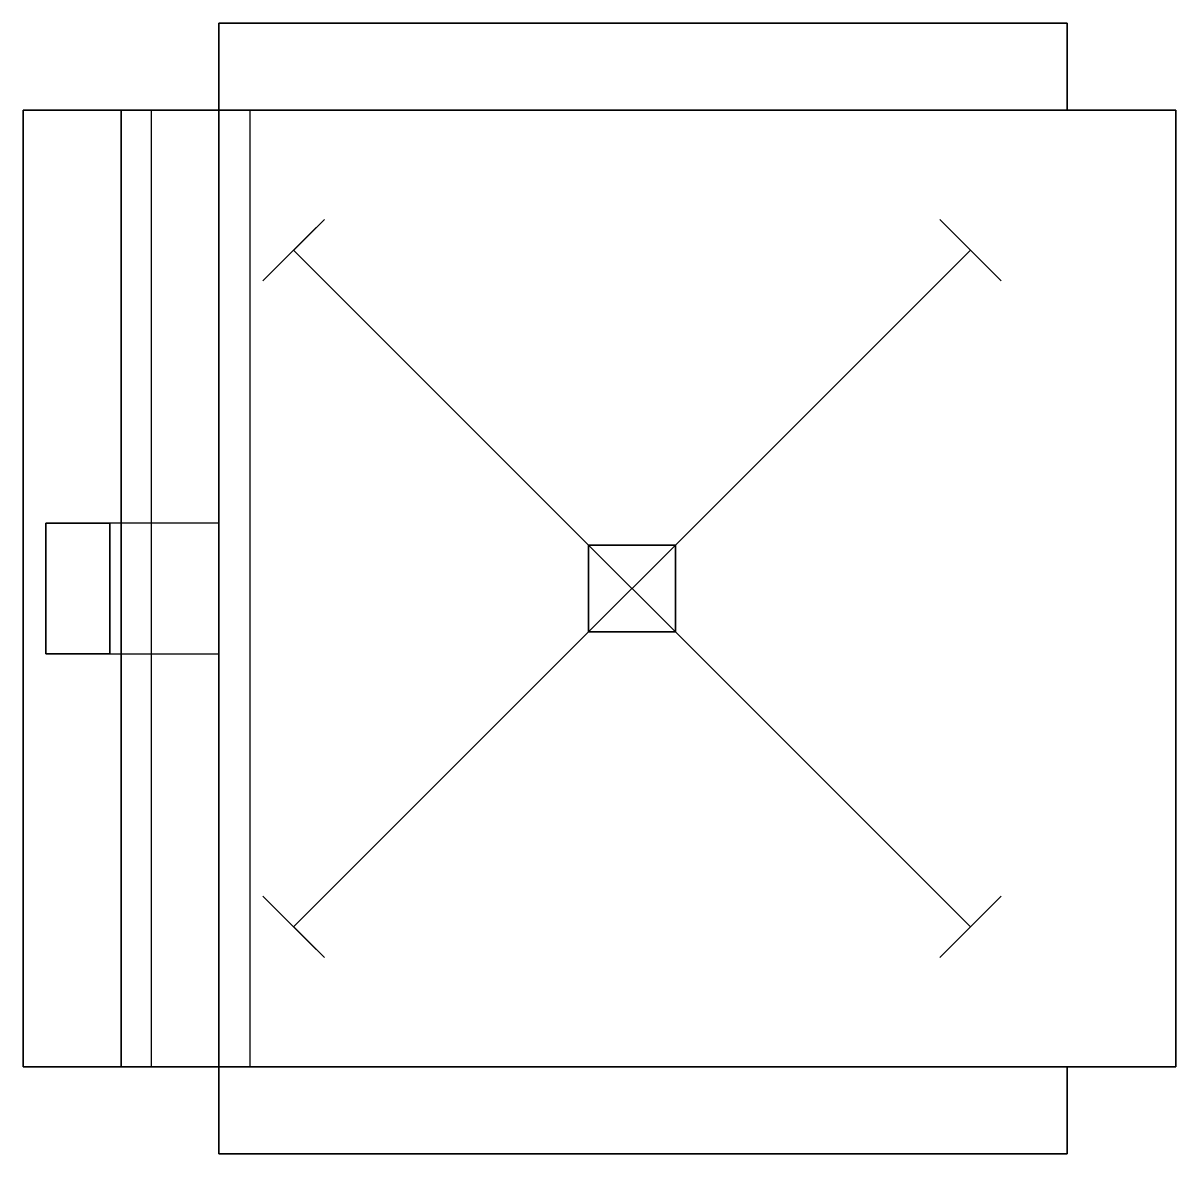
# Model space of a CAD drawing. Extents: x -0.673 to 0, y -0.33 to 0.33.
import ezdxf

# ---------------------------------------------------------------- set-up
doc = ezdxf.new("R2010")
doc.units = 0
doc.header["$LTSCALE"] = 2
doc.linetypes.add('CHROME', pattern=[10000, 10000, 0])
doc.layers.get('0').update_dxf_attribs({"linetype": 'CONTINUOUS'})

msp = doc.modelspace()

# ---------------------------------------------------------------- linework, layer by layer
at = {"color": 0, "linetype": 'BYBLOCK'}
for points in [[(-0.55891, 0.2794, 0.63451), (-0.55891, 0.3302, 0.63451), (-0.55891, 0.3302, 0.55831), (-0.55891, 0.2794, 0.55831)], [(-0.06361, 0.3302, 0.63451), (-0.55891, 0.3302, 0.63451), (-0.55891, 0.3302, 0.55831), (-0.06361, 0.3302, 0.55831)], [(-0.06361, 0.3302, 0.63451), (-0.06361, 0.2794, 0.63451), (-0.55891, 0.2794, 0.63451), (-0.55891, 0.3302, 0.63451)], [(-0.06361, 0.2794, 0.63451), (-0.06361, 0.3302, 0.63451), (-0.06361, 0.3302, 0.55831), (-0.06361, 0.2794, 0.55831)], [(-0.06361, 0.3302, 0.63451), (-0.06361, 0.2794, 0.63451), (-0.06361, 0.2794, 0.55831), (-0.06361, 0.3302, 0.55831)], [(-0.61576, -0.2794, 0.51143), (-0.6731, -0.2794, 0.83661), (-0.6731, 0.2794, 0.83661), (-0.61576, 0.2794, 0.51143)], [(-0.6731, 0.2794, 0.83661), (-0.61576, 0.2794, 0.51143), (-0.54072, 0.2794, 0.52466), (-0.59806, 0.2794, 0.84984)], [(-0.59806, 0.2794, 0.84984), (-0.6731, 0.2794, 0.83661), (-0.6731, -0.2794, 0.83661), (-0.59806, -0.2794, 0.84984)], [(-0.54072, -0.2794, 0.52466), (-0.61576, -0.2794, 0.51143), (-0.61576, 0.2794, 0.51143), (-0.54072, 0.2794, 0.52466)], [(-0.54072, -0.2794, 0.52466), (-0.59806, -0.2794, 0.84984), (-0.59806, 0.2794, 0.84984), (-0.54072, 0.2794, 0.52466)], [(-0.55891, -0.2794, 0.40591), (-0.55891, 0.2794, 0.40591), (-0.55891, 0.2794, 0.32971), (-0.55891, -0.2794, 0.32971)], [(-0.06361, 0.2794, 0.63451), (-0.55891, 0.2794, 0.63451), (-0.55891, 0.2794, 0.55831), (-0.06361, 0.2794, 0.55831)], [(-0.55891, -0.2794, 0.40591), (-0.55891, 0.2794, 0.40591), (-0.00011, 0.2794, 0.40591), (-0.00011, -0.2794, 0.40591)], [(-0.55891, 0.2794, 0.40591), (-0.00011, 0.2794, 0.40591), (-0.00011, 0.2794, 0.32971), (-0.55891, 0.2794, 0.32971)], [(-0.00011, -0.2794, 0.40591), (-0.00011, 0.2794, 0.40591), (-0.00011, 0.2794, 0.32971), (-0.00011, -0.2794, 0.32971)], [(-0.6731, -0.2794, 0.83661), (-0.59806, -0.2794, 0.84984), (-0.54072, -0.2794, 0.52466), (-0.61576, -0.2794, 0.51143)], [(-0.06361, -0.2794, 0.63451), (-0.06361, -0.3302, 0.63451), (-0.55891, -0.3302, 0.63451), (-0.55891, -0.2794, 0.63451)], [(-0.06361, -0.2794, 0.63451), (-0.55891, -0.2794, 0.63451), (-0.55891, -0.2794, 0.55831), (-0.06361, -0.2794, 0.55831)], [(-0.55891, -0.3302, 0.63451), (-0.55891, -0.2794, 0.63451), (-0.55891, -0.2794, 0.55831), (-0.55891, -0.3302, 0.55831)], [(-0.00011, -0.2794, 0.40591), (-0.00011, -0.2794, 0.32971), (-0.55891, -0.2794, 0.32971), (-0.55891, -0.2794, 0.40591)], [(-0.06361, -0.2794, 0.63451), (-0.06361, -0.3302, 0.63451), (-0.06361, -0.3302, 0.55831), (-0.06361, -0.2794, 0.55831)], [(-0.06361, -0.3302, 0.63451), (-0.06361, -0.2794, 0.63451), (-0.06361, -0.2794, 0.55831), (-0.06361, -0.3302, 0.55831)], [(-0.06361, -0.3302, 0.63451), (-0.55891, -0.3302, 0.63451), (-0.55891, -0.3302, 0.55831), (-0.06361, -0.3302, 0.55831)]]:
    msp.add_3dface(points, dxfattribs=at)
at = {"color": 4, "linetype": 'CHROME'}
for points in [[(-0.34301, 0.2794, 0.55831), (-0.41921, 0.2794, 0.55831), (-0.41921, 0.2794, 0.40591), (-0.34301, 0.2794, 0.40591)], [(-0.49721, 0.21553, 0.05031), (-0.50619, 0.20655, 0.06301), (-0.52415, 0.18859, 0.06301), (-0.53313, 0.17961, 0.05031)], [(-0.53313, 0.17961, 0.05031), (-0.53313, 0.17961, 0.01221), (-0.49721, 0.21553, 0.01221), (-0.49721, 0.21553, 0.05031)], [(-0.53313, 0.17961, 0.01221), (-0.52415, 0.18859, -0.00049), (-0.50619, 0.20655, -0.00049), (-0.49721, 0.21553, 0.01221)], [(-0.138, 0.21553, 0.05031), (-0.12902, 0.20655, 0.06301), (-0.11106, 0.18859, 0.06301), (-0.10208, 0.17961, 0.05031)], [(-0.10208, 0.17961, 0.05031), (-0.10208, 0.17961, 0.01221), (-0.138, 0.21553, 0.01221), (-0.138, 0.21553, 0.05031)], [(-0.10208, 0.17961, 0.01221), (-0.11106, 0.18859, -0.00049), (-0.12902, 0.20655, -0.00049), (-0.138, 0.21553, 0.01221)], [(-0.12004, -0.19757, 0.10111), (-0.51517, 0.19757, 0.10111), (-0.51517, 0.19757, 0.06301), (-0.12004, -0.19757, 0.06301)], [(-0.12004, 0.19757, 0.10111), (-0.51517, -0.19757, 0.10111), (-0.51517, -0.19757, 0.06301), (-0.12004, 0.19757, 0.06301)], [(-0.62241, -0.0381, 0.32971), (-0.6599, -0.0381, 0.54233), (-0.6599, 0.0381, 0.54233), (-0.62241, 0.0381, 0.32971)], [(-0.6599, -0.0381, 0.54233), (-0.62238, -0.0381, 0.54895), (-0.62238, 0.0381, 0.54895), (-0.6599, 0.0381, 0.54233)], [(-0.62241, -0.0381, 0.32971), (-0.55891, -0.0381, 0.32971), (-0.55891, 0.0381, 0.32971), (-0.62241, 0.0381, 0.32971)], [(-0.34301, -0.0254, 0.10111), (-0.34301, -0.0254, 0.32971), (-0.34301, 0.0254, 0.32971), (-0.34301, 0.0254, 0.10111)], [(-0.29221, 0.0254, 0.10111), (-0.29221, 0.0254, 0.32971), (-0.34301, 0.0254, 0.32971), (-0.34301, 0.0254, 0.10111)], [(-0.29221, -0.0254, 0.10111), (-0.29221, -0.0254, 0.32971), (-0.29221, 0.0254, 0.32971), (-0.29221, 0.0254, 0.10111)], [(-0.29221, -0.0254, 0.10111), (-0.29221, -0.0254, 0.32971), (-0.34301, -0.0254, 0.32971), (-0.34301, -0.0254, 0.10111)], [(-0.49721, -0.21553, 0.01221), (-0.50619, -0.20655, -0.00049), (-0.52415, -0.18859, -0.00049), (-0.53313, -0.17961, 0.01221)], [(-0.49721, -0.21553, 0.05031), (-0.49721, -0.21553, 0.01221), (-0.53313, -0.17961, 0.01221), (-0.53313, -0.17961, 0.05031)], [(-0.53313, -0.17961, 0.05031), (-0.52415, -0.18859, 0.06301), (-0.50619, -0.20655, 0.06301), (-0.49721, -0.21553, 0.05031)], [(-0.138, -0.21553, 0.01221), (-0.12902, -0.20655, -0.00049), (-0.11106, -0.18859, -0.00049), (-0.10208, -0.17961, 0.01221)], [(-0.138, -0.21553, 0.05031), (-0.138, -0.21553, 0.01221), (-0.10208, -0.17961, 0.01221), (-0.10208, -0.17961, 0.05031)], [(-0.10208, -0.17961, 0.05031), (-0.11106, -0.18859, 0.06301), (-0.12902, -0.20655, 0.06301), (-0.138, -0.21553, 0.05031)], [(-0.34301, -0.2794, 0.55831), (-0.41921, -0.2794, 0.55831), (-0.41921, -0.2794, 0.40591), (-0.34301, -0.2794, 0.40591)]]:
    msp.add_3dface(points, dxfattribs=at)

doc.saveas('drawing.dxf')
